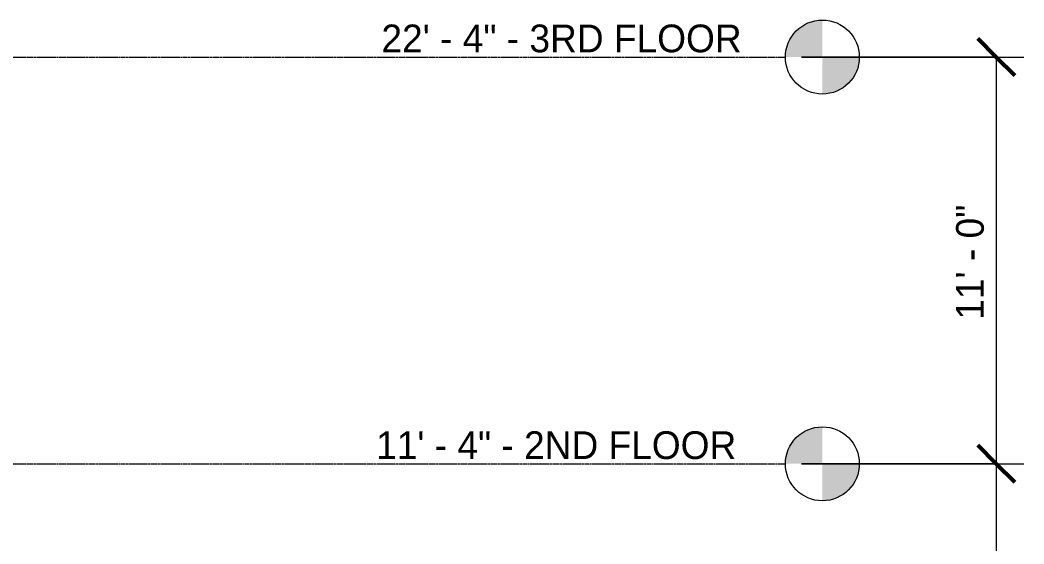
# Model space of a CAD drawing. Header units: inches. Extents: x -4168 to 1483, y -300 to 637.
# Drawn here: x 1157.1 to 1483, y 110 to 280 of the extents above; entities that cross this region are included whole.
import ezdxf

# ---------------------------------------------------------------- set-up
doc = ezdxf.new("R2010")
doc.units = ezdxf.units.IN
doc.header["$MEASUREMENT"] = 0
doc.linetypes.add('Grid Line 1_2_', pattern=[0.875, 0.5, -0.125, 0.125, -0.125])
for name, color, linetype, lineweight in [('A-ANNO-DIMS', 211, 'Continuous', 9), ('A-ANNO-DIMS-96', 211, 'Continuous', 9), ('A-FLOR-LEVL', 51, 'Continuous', 9), ('A-FLOR-LEVL-1', 51, 'Grid Line 1_2_', 9)]:
    doc.layers.add(name, color=color, linetype=linetype, lineweight=lineweight)
doc.styles.add('Century Gothic', font='ufonts.com_century-gothic.ttf', dxfattribs={"height": 9})
doc.dimstyles.new('OD__1_8__Tol__', dxfattribs={"dimscale": 12, "dimtxt": 9.397514, "dimasz": 1, "dimexe": 0.75, "dimexo": 0.5, "dimgap": 0.125, "dimtad": 1, "dimdec": 3, "dimrnd": 0.125, "dimzin": 3, "dimdsep": 46, "dimlunit": 4, "dimtxsty": 'Century Gothic', "dimblk1": 'OBLIQUE', "dimblk2": 'OBLIQUE', "dimsah": 1, "dimcen": 0.09, "dimdle": 0.75, "dimazin": 0, "dimtfac": 1, "dimtdec": 4, "dimtix": 1, "dimtmove": 0, "dimatfit": 3, "dimfxl": 1, "dimtvp": 1, "dimtfill": 1, "dimfrac": 2, "dimtolj": 1, "dimtzin": 0, "dimarcsym": 2})

# ---------------------------------------------------------------- blocks, each defined once
blk = doc.blocks.new('Level - Level Head - Circle-50818-BUILDING SECTION - EAST_WEST AT RAMP - LOOKING SOUTH')
at = {"layer": 'A-FLOR-LEVL'}
h = blk.add_hatch(color=256, dxfattribs=at)
edge = h.paths.add_edge_path(flags=0)
edge.add_line((-9647.01, 0), (-9659.01, 0))
edge.add_arc((-9647.01, 0), 12, 90, 180, ccw=False)
edge.add_line((-9647.01, 12), (-9647.01, 0))
h = blk.add_hatch(color=256, dxfattribs=at)
edge = h.paths.add_edge_path(flags=0)
edge.add_line((-9647.01, -12), (-9647.01, 0))
edge.add_line((-9647.01, 0), (-9635.01, 0))
edge.add_arc((-9647.01, 0), 12, 270, 360, ccw=False)
blk.add_circle((-9647.01, 0), 12, dxfattribs=at)
blk = doc.blocks.new('DIMBLOCK5-BUILDING SECTION - EAST_WEST AT RAMP - LOOKING SOUTH')
at = {"layer": 'A-ANNO-DIMS-96', "lineweight": 50}
for p, q in [((1473.98, 268), (1467.98, 274)), ((1473.98, 268), (1479.98, 262)), ((1473.98, 136), (1467.98, 142)), ((1473.98, 136), (1479.98, 130))]:
    blk.add_line(p, q, dxfattribs=at)
at = {"layer": 'A-ANNO-DIMS-96'}
for p, q in [((1410.79, 268), (1482.98, 268)), ((1473.98, 268), (1410.79, 268)), ((1473.98, 268), (1473.98, 136)), ((1410.79, 136), (1482.98, 136)), ((1473.98, 136), (1410.79, 136))]:
    blk.add_line(p, q, dxfattribs=at)
at = {"layer": 'A-ANNO-DIMS-96', "color": 0, "insert": (1460.95, 182.76), "char_height": 9, "width": 46.1821, "attachment_point": 1, "rotation": 90, "line_spacing_factor": 0.984502, "style": 'Century Gothic', "bg_fill": 3, "box_fill_scale": 1.25, "bg_fill_color": 256, "bg_fill_true_color": 13158600, "bg_fill_transparency": 0}
blk.add_mtext('11\' - 0"', dxfattribs=at)
blk = doc.blocks.new('_Oblique')
at = {"color": 0, "linetype": 'ByBlock', "lineweight": -2}
blk.add_line((-0.5, -0.5), (0.5, 0.5), dxfattribs=at)
blk = doc.blocks.new('DIMBLOCK6-BUILDING SECTION - EAST_WEST AT RAMP - LOOKING SOUTH')
at = {"layer": 'A-ANNO-DIMS-96', "lineweight": 50}
for p, q in [((1473.98, 136), (1467.98, 142)), ((1473.98, 136), (1479.98, 130)), ((1473.98, 0), (1467.98, 6)), ((1473.98, 0), (1479.98, -6))]:
    blk.add_line(p, q, dxfattribs=at)
at = {"layer": 'A-ANNO-DIMS-96'}
for p, q in [((1410.79, 136), (1482.98, 136)), ((1473.98, 136), (1410.79, 136)), ((1473.98, 136), (1473.98, 0)), ((1410.79, 0), (1482.98, 0)), ((1473.98, 0), (1410.79, 0))]:
    blk.add_line(p, q, dxfattribs=at)
at = {"layer": 'A-ANNO-DIMS-96', "color": 0, "insert": (1460.95, 48.76), "char_height": 9, "width": 46.1821, "attachment_point": 1, "rotation": 90, "line_spacing_factor": 0.984502, "style": 'Century Gothic', "bg_fill": 3, "box_fill_scale": 1.25, "bg_fill_color": 256, "bg_fill_true_color": 13158600, "bg_fill_transparency": 0}
blk.add_mtext('11\' - 4"', dxfattribs=at)

msp = doc.modelspace()

# ---------------------------------------------------------------- linework, layer by layer
at = {"layer": 'A-FLOR-LEVL-1'}
for p, q in [((-1138.4549, 268), (1405.5613, 268)), ((-1138.4549, 136), (1405.5613, 136))]:
    msp.add_line(p, q, dxfattribs=at)

# ---------------------------------------------------------------- block references
at = {"layer": 'A-FLOR-LEVL'}
for p in [(11064.5668, 268), (11064.5668, 136)]:
    msp.add_blockref('Level - Level Head - Circle-50818-BUILDING SECTION - EAST_WEST AT RAMP - LOOKING SOUTH', p, dxfattribs=at)

# ---------------------------------------------------------------- texts
at = {"layer": 'A-FLOR-LEVL', "char_height": 9, "attachment_point": 1, "style": 'Century Gothic'}
for s, insert, width in [('22\' - 4" - 3RD FLOOR', (1274.4379, 278.5508), 145.137), ('11\' - 4" - 2ND FLOOR', (1272.6993, 146.5508), 147.258)]:
    msp.add_mtext(s, dxfattribs=dict(at, insert=insert, width=width))

# ---------------------------------------------------------------- next in the draw order: dimensions: what is measured, and where the dimension line sits
at = {"layer": 'A-ANNO-DIMS'}
dim = msp.add_linear_dim(base=(1473.981, 136), p1=(1404.7885, 268), p2=(1404.7885, 136), angle=90, dimstyle='OD__1_8__Tol__', override={"dimpost": '<>', "dimfxl": 132}, dxfattribs=at)
dim.commit()
dim.dimension.update_dxf_attribs({"geometry": 'DIMBLOCK5-BUILDING SECTION - EAST_WEST AT RAMP - LOOKING SOUTH', "text_midpoint": (1467.7547, 202)})

# ---------------------------------------------------------------- next in the draw order: dimensions: what is measured, and where the dimension line sits
dim = msp.add_linear_dim(base=(1473.981, 0), p1=(1404.7885, 136), p2=(1404.7885, 0), angle=90, dimstyle='OD__1_8__Tol__', override={"dimpost": '<>', "dimfxl": 136}, dxfattribs=at)
dim.commit()
dim.dimension.update_dxf_attribs({"geometry": 'DIMBLOCK6-BUILDING SECTION - EAST_WEST AT RAMP - LOOKING SOUTH', "text_midpoint": (1467.8679, 68)})

doc.saveas('drawing.dxf')
